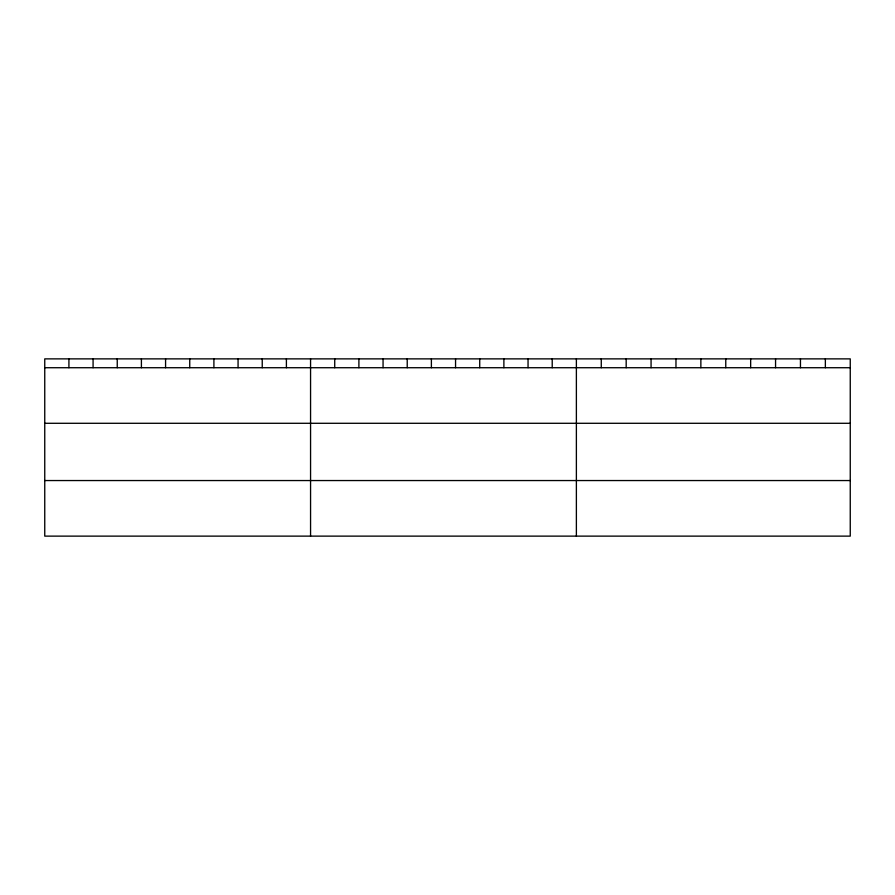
<?xml version="1.0" encoding="UTF-8"?>
<svg xmlns="http://www.w3.org/2000/svg" width="895" height="895" viewBox="0 0 895 895"><rect width="100%" height="100%" fill="white"/><g stroke="black" fill="none" stroke-linecap="round" stroke-linejoin="round"><path stroke-width="1.34" d="M850.25 367.722L850.25 536.127L44.75 536.127L44.75 358.873L850.25 358.873L850.25 367.722L44.75 367.722M44.75 423.29L850.25 423.29M44.75 480.548L850.25 480.548M825.358 358.873L825.358 367.722M800.454 358.873L800.454 367.722M775.562 358.873L775.562 367.722M750.659 358.873L750.659 367.722M725.767 358.873L725.767 367.722M700.863 358.873L700.863 367.722M675.971 358.873L675.971 367.722M651.068 358.873L651.068 367.722M626.176 358.873L626.176 367.722M601.272 358.873L601.272 367.722M576.38 358.873L576.38 536.127M552.215 358.873L552.215 367.722M528.05 358.873L528.05 367.722M503.885 358.873L503.885 367.722M479.72 358.873L479.72 367.722M455.555 358.873L455.555 367.722M431.39 358.873L431.39 367.722M407.225 358.873L407.225 367.722M383.06 358.873L383.06 367.722M358.895 358.873L358.895 367.722M334.73 358.873L334.73 367.722M310.565 358.873L310.565 536.127M286.4 358.873L286.4 367.722M262.235 358.873L262.235 367.722M238.07 358.873L238.07 367.722M213.905 358.873L213.905 367.722M189.74 358.873L189.74 367.722M165.575 358.873L165.575 367.722M141.41 358.873L141.41 367.722M117.245 358.873L117.245 367.722M93.08 358.873L93.08 367.722M68.915 358.873L68.915 367.722"/></g></svg>
